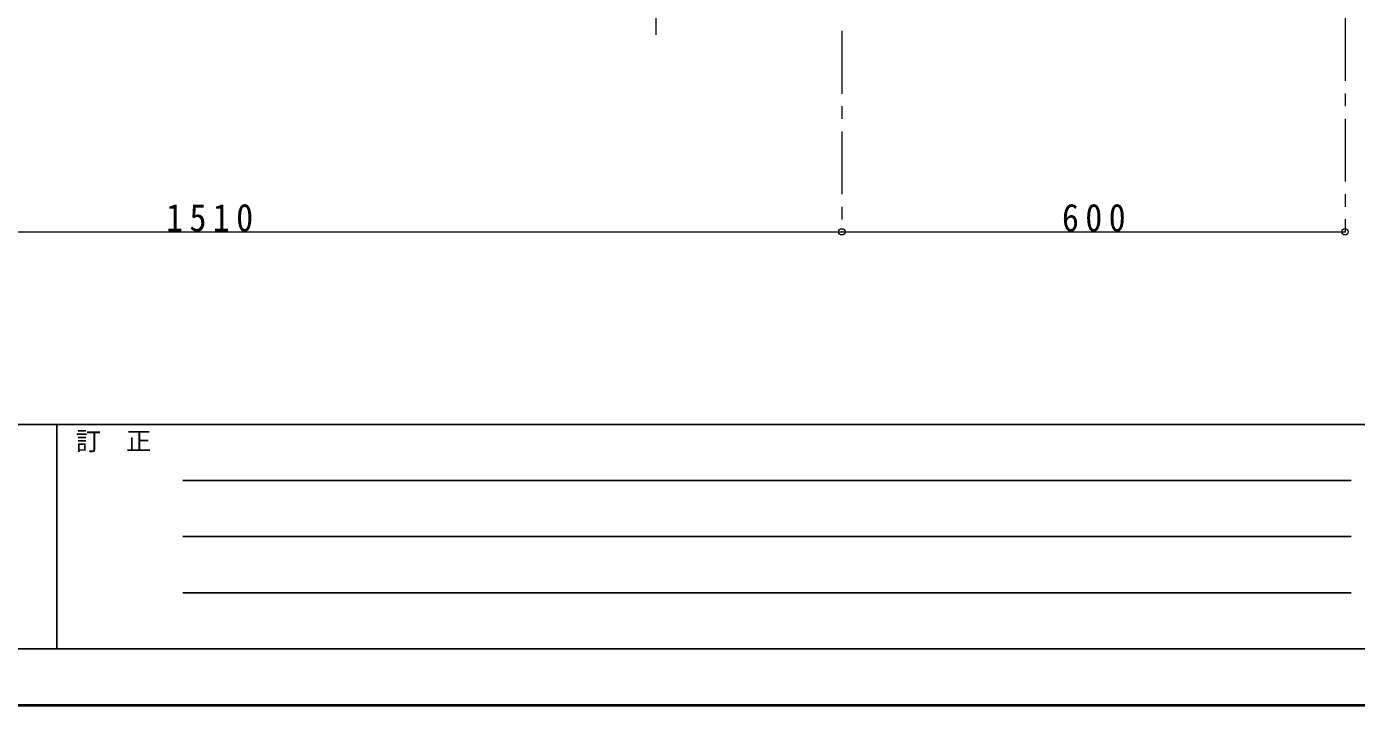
# Model space of a CAD drawing. Units: millimetres at full size, sheet at 1:15; details may follow other scales. Extents: x -3171 to 2904, y -2098 to 2117.
# Drawn here: x -1860 to -275, y -2098 to -1288 of the extents above; entities that cross this region are included whole.
import ezdxf
from ezdxf.enums import TextEntityAlignment as Align

# ---------------------------------------------------------------- set-up
doc = ezdxf.new("R2010")
doc.units = ezdxf.units.MM
doc.header["$LTSCALE"] = 15
doc.header["$PDMODE"] = 32
doc.header["$PDSIZE"] = 7.5
doc.linetypes.add('CHAIN1', pattern=[8, 5, -1, 1, -1])
doc.layers.add('0-6_補助線', color=4, linetype='Continuous', lineweight=9)
doc.styles.add('ＭＳ ゴシック', font='')
doc.styles.get('ＭＳ ゴシック').set_extended_font_data('MS Gothic')

msp = doc.modelspace()

# ---------------------------------------------------------------- linework, layer by layer
at = {"layer": '0-6_補助線'}
for p, q in [((-1109.63, -1297.95), (-1109.63, -1067.95)), ((-2398.38, -1532.95), (-888.38, -1532.95)), ((-888.38, -1532.95), (-288.38, -1532.95))]:
    msp.add_line(p, q, dxfattribs=at)
at = {"layer": '0-6_補助線', "linetype": 'CHAIN1'}
for p, q in [((-288.38, -1157.95), (-288.38, -1532.95)), ((-888.38, -1293.15), (-888.38, -1532.95))]:
    msp.add_line(p, q, dxfattribs=at)
at = {"layer": '0-6_補助線', "color": 6, "lineweight": 25}
for p, q in [((-3103.38, -1762.6), (2836.62, -1762.6)), ((-1824.1, -1762.6), (-1824.1, -2030.45)), ((-1674.1, -1829.56), (-281.24, -1829.56)), ((-281.24, -1896.53), (-1674.1, -1896.53)), ((-281.24, -1963.49), (-1674.1, -1963.49)), ((2836.62, -2030.45), (-3103.38, -2030.45))]:
    msp.add_line(p, q, dxfattribs=at)
at = {"layer": '0-6_補助線', "color": 1, "lineweight": 40}
msp.add_line((2904.12, -2097.95), (-3170.88, -2097.95), dxfattribs=at)
at = {"layer": '0-6_補助線'}
for p in [(-888.38, -1532.95), (-288.38, -1532.95)]:
    msp.add_point(p, dxfattribs=at)

# ---------------------------------------------------------------- texts
at = {"layer": '0-6_補助線', "color": 7, "style": 'ＭＳ ゴシック'}
msp.add_text('訂\u3000正', height=21.99, dxfattribs=at).set_placement((-1801.6, -1800.1), align=Align.BOTTOM_LEFT)
at = {"layer": '0-6_補助線', "color": 7, "char_height": 32.99, "attachment_point": 7, "style": 'ＭＳ ゴシック'}
for s, insert in [('\\T1.38;\\W0.9;1510', (-1694.01, -1532.95)), ('\\T1.38;\\W0.9;600', (-625.88, -1532.95))]:
    msp.add_mtext(s, dxfattribs=dict(at, insert=insert))

doc.saveas('drawing.dxf')
